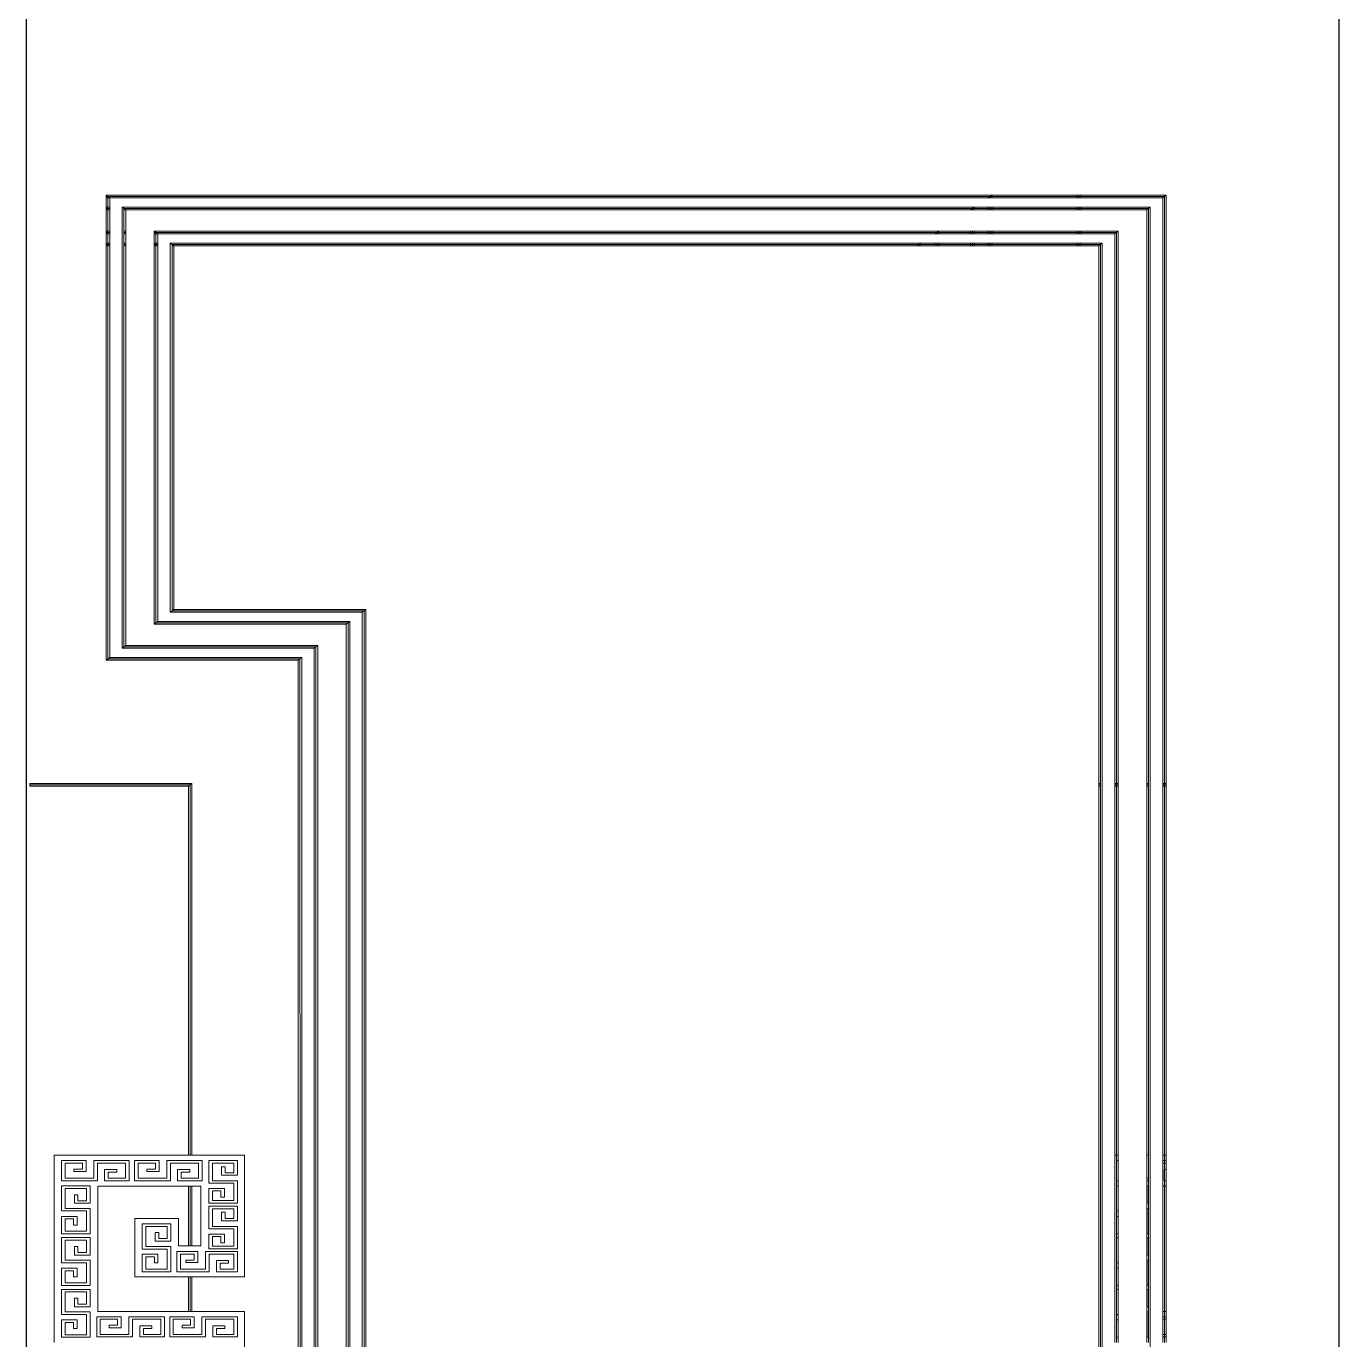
# Model space of a CAD drawing. Extents: x 44111 to 90315, y 4379 to 151689.
# Drawn here: x 57003 to 57903, y 93916 to 94817 of the extents above; entities that cross this region are included whole.
import ezdxf

# ---------------------------------------------------------------- set-up
doc = ezdxf.new("R2010")
doc.units = 0
doc.header["$LTSCALE"] = 1000
doc.header["$MEASUREMENT"] = 0
doc.layers.add('J-LM-门窗洞', color=35, linetype='Continuous')
doc.layers.add('细线', color=8, linetype='Continuous', lineweight=0)

msp = doc.modelspace()

# ---------------------------------------------------------------- linework, layer by layer
at = {"layer": 'J-LM-门窗洞'}
for p, q in [((57003.01, 94855.77), (57003.01, 92455.77)), ((57903.01, 94855.77), (57903.01, 92455.77))]:
    msp.add_line(p, q, dxfattribs=at)
at = {"layer": '细线'}
for p, q in [((57665.28, 94701.16), (57057.89, 94701.16)), ((57057.89, 94701.16), (57059.06, 94700.23)), ((57057.89, 94700.23), (57057.89, 94701.16)), ((57057.89, 94700.23), (57059.06, 94700.23)), ((57057.89, 94699.3), (57057.89, 94700.23)), ((57057.89, 94699.3), (57059.06, 94699.3)), ((57057.89, 94692.93), (57057.89, 94699.3)), ((57059.06, 94700.23), (57060.23, 94699.3)), ((57059.06, 94700.23), (57663.99, 94700.23)), ((57059.06, 94699.3), (57059.06, 94700.23)), ((57059.06, 94699.3), (57060.23, 94699.3)), ((57059.06, 94692.93), (57059.06, 94699.3)), ((57662.69, 94699.31), (57060.23, 94699.3)), ((57060.23, 94699.3), (57060.23, 94692.93)), ((57663.99, 94700.23), (57662.69, 94699.31)), ((57663.99, 94699.31), (57662.69, 94699.31)), ((57665.28, 94701.16), (57663.99, 94700.23)), ((57663.99, 94699.31), (57663.99, 94700.23)), ((57665.28, 94700.23), (57663.99, 94700.23)), ((57665.28, 94699.31), (57663.99, 94699.31)), ((57665.28, 94700.23), (57665.28, 94701.16)), ((57665.28, 94701.16), (57723.66, 94701.16)), ((57723.66, 94700.23), (57665.28, 94700.23)), ((57665.28, 94699.31), (57665.28, 94700.23)), ((57723.66, 94699.31), (57665.28, 94699.31)), ((57723.66, 94701.16), (57723.66, 94700.23)), ((57723.66, 94701.16), (57724.96, 94701.16)), ((57723.66, 94700.23), (57723.66, 94699.31)), ((57724.96, 94700.23), (57723.66, 94700.23)), ((57724.96, 94699.31), (57723.66, 94699.31)), ((57724.96, 94701.16), (57724.96, 94700.23)), ((57724.96, 94701.16), (57726.26, 94701.16)), ((57724.96, 94700.23), (57724.96, 94699.31)), ((57726.26, 94700.23), (57724.96, 94700.23)), ((57726.26, 94699.31), (57724.96, 94699.31)), ((57726.26, 94701.16), (57726.26, 94700.23)), ((57726.26, 94701.16), (57784.64, 94701.16)), ((57726.26, 94700.23), (57726.26, 94699.31)), ((57783.49, 94700.23), (57726.26, 94700.23)), ((57782.32, 94699.31), (57726.26, 94699.31)), ((57782.32, 94699.31), (57783.49, 94700.23)), ((57782.32, 94297.87), (57782.32, 94699.31)), ((57783.49, 94700.23), (57784.64, 94701.16)), ((57783.49, 94700.23), (57783.49, 94297.87)), ((57784.64, 94382.26), (57784.64, 94701.16)), ((57059.06, 94692.93), (57057.89, 94692.93)), ((57057.89, 94692), (57057.89, 94692.93)), ((57057.89, 94692), (57059.06, 94692)), ((57057.89, 94691.07), (57057.89, 94692)), ((57057.89, 94691.07), (57059.06, 94691.07)), ((57057.89, 94676.46), (57057.89, 94691.07)), ((57060.23, 94692.93), (57059.06, 94692.93)), ((57059.06, 94692), (57059.06, 94692.93)), ((57059.06, 94692), (57060.23, 94692)), ((57059.06, 94691.07), (57059.06, 94692)), ((57059.06, 94691.07), (57060.23, 94691.07)), ((57059.06, 94676.46), (57059.06, 94691.07)), ((57060.23, 94692.93), (57060.23, 94692)), ((57060.23, 94692), (57060.23, 94691.07)), ((57060.23, 94691.07), (57060.23, 94676.46)), ((57653.09, 94692.93), (57068.86, 94692.93)), ((57068.86, 94390.5), (57068.86, 94692.93)), ((57068.86, 94692.93), (57070.03, 94692)), ((57070.03, 94692), (57651.8, 94692)), ((57070.03, 94692), (57071.19, 94691.07)), ((57070.03, 94691.07), (57070.03, 94692)), ((57070.03, 94691.07), (57071.19, 94691.07)), ((57070.03, 94676.46), (57070.03, 94691.07)), ((57650.5, 94691.07), (57071.19, 94691.07)), ((57071.19, 94691.07), (57071.19, 94676.46)), ((57651.8, 94692), (57650.5, 94691.07)), ((57651.8, 94691.07), (57650.5, 94691.07)), ((57653.09, 94692.93), (57651.8, 94692)), ((57651.8, 94691.07), (57651.8, 94692)), ((57653.09, 94692), (57651.8, 94692)), ((57653.09, 94691.07), (57651.8, 94691.07)), ((57653.09, 94692), (57653.09, 94692.93)), ((57653.09, 94692.93), (57662.69, 94692.93)), ((57653.09, 94691.07), (57653.09, 94692)), ((57662.69, 94692), (57653.09, 94692)), ((57662.69, 94691.07), (57653.09, 94691.07)), ((57662.69, 94692.93), (57662.69, 94692)), ((57662.69, 94692.93), (57663.99, 94692.93)), ((57662.69, 94692), (57662.69, 94691.07)), ((57663.99, 94692), (57662.69, 94692)), ((57663.99, 94691.07), (57662.69, 94691.07)), ((57663.99, 94692), (57663.99, 94692.93)), ((57663.99, 94692.93), (57665.28, 94692.93)), ((57663.99, 94691.07), (57663.99, 94692)), ((57665.28, 94692), (57663.99, 94692)), ((57665.28, 94691.07), (57663.99, 94691.07)), ((57665.28, 94692), (57665.28, 94692.93)), ((57665.28, 94692.93), (57723.66, 94692.93)), ((57665.28, 94691.07), (57665.28, 94692)), ((57723.66, 94692), (57665.28, 94692)), ((57723.66, 94691.07), (57665.28, 94691.07)), ((57723.66, 94692.93), (57723.66, 94692)), ((57723.66, 94692.93), (57724.96, 94692.93)), ((57723.66, 94692), (57723.66, 94691.07)), ((57724.96, 94692), (57723.66, 94692)), ((57724.96, 94691.07), (57723.66, 94691.07)), ((57724.96, 94692.93), (57724.96, 94692)), ((57724.96, 94692.93), (57726.26, 94692.93)), ((57724.96, 94692), (57724.96, 94691.07)), ((57726.26, 94692), (57724.96, 94692)), ((57726.26, 94691.07), (57724.96, 94691.07)), ((57726.26, 94692.93), (57726.26, 94692)), ((57726.26, 94692.93), (57773.69, 94692.93)), ((57726.26, 94692), (57726.26, 94691.07)), ((57772.52, 94692), (57726.26, 94692)), ((57771.35, 94691.07), (57726.26, 94691.07)), ((57771.35, 94691.07), (57772.52, 94692)), ((57771.35, 94297.87), (57771.35, 94691.07)), ((57772.52, 94692), (57773.69, 94692.93)), ((57772.52, 94297.87), (57772.52, 94692)), ((57773.69, 94692.93), (57773.69, 92554.59)), ((57059.06, 94676.46), (57057.89, 94676.46)), ((57057.89, 94675.53), (57057.89, 94676.46)), ((57059.06, 94675.53), (57057.89, 94675.53)), ((57057.89, 94674.6), (57057.89, 94675.53)), ((57057.89, 94674.6), (57059.06, 94674.6)), ((57057.89, 94668.22), (57057.89, 94674.6)), ((57060.23, 94676.46), (57059.06, 94676.46)), ((57059.06, 94675.53), (57059.06, 94676.46)), ((57060.23, 94675.53), (57059.06, 94675.53)), ((57059.06, 94674.6), (57059.06, 94675.53)), ((57059.06, 94674.6), (57060.23, 94674.6)), ((57059.06, 94668.22), (57059.06, 94674.6)), ((57060.23, 94676.46), (57060.23, 94675.53)), ((57060.23, 94675.53), (57060.23, 94674.6)), ((57060.23, 94674.6), (57060.23, 94668.22)), ((57071.19, 94676.46), (57070.03, 94676.46)), ((57070.03, 94675.53), (57070.03, 94676.46)), ((57071.19, 94675.53), (57070.03, 94675.53)), ((57070.03, 94674.6), (57070.03, 94675.53)), ((57070.03, 94674.6), (57071.19, 94674.6)), ((57070.03, 94668.22), (57070.03, 94674.6)), ((57071.19, 94676.46), (57071.19, 94675.53)), ((57071.19, 94675.53), (57071.19, 94674.6)), ((57071.19, 94674.6), (57071.19, 94668.22)), ((57628.7, 94676.46), (57090.8, 94676.46)), ((57090.8, 94676.46), (57091.97, 94675.53)), ((57090.8, 94675.53), (57090.8, 94676.46)), ((57091.97, 94675.53), (57090.8, 94675.53)), ((57090.8, 94674.6), (57090.8, 94675.53)), ((57090.8, 94674.6), (57091.97, 94674.6)), ((57090.8, 94668.22), (57090.8, 94674.6)), ((57091.97, 94675.53), (57093.14, 94674.6)), ((57627.41, 94675.53), (57091.97, 94675.53)), ((57091.97, 94674.6), (57091.97, 94675.53)), ((57091.97, 94674.6), (57093.14, 94674.6)), ((57091.97, 94668.22), (57091.97, 94674.6)), ((57093.14, 94674.6), (57093.14, 94668.22)), ((57626.11, 94674.6), (57093.14, 94674.6)), ((57627.41, 94675.53), (57626.11, 94674.6)), ((57627.41, 94674.6), (57626.11, 94674.6)), ((57628.7, 94676.46), (57627.41, 94675.53)), ((57627.41, 94674.6), (57627.41, 94675.53)), ((57627.41, 94675.53), (57628.7, 94675.53)), ((57628.7, 94674.6), (57627.41, 94674.6)), ((57628.7, 94675.53), (57628.7, 94676.46)), ((57628.7, 94676.46), (57650.5, 94676.46)), ((57628.7, 94674.6), (57628.7, 94675.53)), ((57628.7, 94675.53), (57650.5, 94675.53)), ((57650.5, 94674.6), (57628.7, 94674.6)), ((57650.5, 94676.46), (57650.5, 94675.53)), ((57650.5, 94676.46), (57651.8, 94676.46)), ((57650.5, 94675.53), (57650.5, 94674.6)), ((57650.5, 94675.53), (57651.8, 94675.53)), ((57651.8, 94674.6), (57650.5, 94674.6)), ((57651.8, 94675.53), (57651.8, 94676.46)), ((57651.8, 94676.46), (57653.09, 94676.46)), ((57651.8, 94674.6), (57651.8, 94675.53)), ((57651.8, 94675.53), (57653.09, 94675.53)), ((57653.09, 94674.6), (57651.8, 94674.6)), ((57653.09, 94675.53), (57653.09, 94676.46)), ((57653.09, 94676.46), (57662.69, 94676.46)), ((57653.09, 94674.6), (57653.09, 94675.53)), ((57653.09, 94675.53), (57662.69, 94675.53)), ((57662.69, 94674.6), (57653.09, 94674.6)), ((57662.69, 94676.46), (57662.69, 94675.53)), ((57662.69, 94676.46), (57663.99, 94676.46)), ((57662.69, 94675.53), (57662.69, 94674.6)), ((57662.69, 94675.53), (57663.99, 94675.53)), ((57663.99, 94674.6), (57662.69, 94674.6)), ((57663.99, 94675.53), (57663.99, 94676.46)), ((57663.99, 94676.46), (57665.28, 94676.46)), ((57663.99, 94674.6), (57663.99, 94675.53)), ((57663.99, 94675.53), (57665.28, 94675.53)), ((57665.28, 94674.6), (57663.99, 94674.6)), ((57665.28, 94675.53), (57665.28, 94676.46)), ((57665.28, 94676.46), (57723.66, 94676.46)), ((57665.28, 94674.6), (57665.28, 94675.53)), ((57665.28, 94675.53), (57723.66, 94675.53)), ((57723.66, 94674.6), (57665.28, 94674.6)), ((57723.66, 94676.46), (57723.66, 94675.53)), ((57723.66, 94676.46), (57724.96, 94676.46)), ((57723.66, 94675.53), (57723.66, 94674.6)), ((57723.66, 94675.53), (57724.96, 94675.53)), ((57724.96, 94674.6), (57723.66, 94674.6)), ((57724.96, 94676.46), (57724.96, 94675.53)), ((57724.96, 94676.46), (57726.26, 94676.46)), ((57724.96, 94675.53), (57724.96, 94674.6)), ((57724.96, 94675.53), (57726.26, 94675.53)), ((57726.26, 94674.6), (57724.96, 94674.6)), ((57726.26, 94676.46), (57726.26, 94675.53)), ((57726.26, 94676.46), (57751.74, 94676.46)), ((57726.26, 94675.53), (57726.26, 94674.6)), ((57726.26, 94675.53), (57750.57, 94675.53)), ((57749.4, 94674.6), (57726.26, 94674.6)), ((57749.4, 94674.6), (57750.57, 94675.53)), ((57749.41, 94297.87), (57749.4, 94674.6)), ((57750.57, 94675.53), (57751.74, 94676.46)), ((57750.57, 94675.53), (57750.57, 94297.87)), ((57751.74, 94676.46), (57751.74, 94297.87)), ((57059.06, 94668.22), (57057.89, 94668.22)), ((57057.89, 94667.29), (57057.89, 94668.22)), ((57057.89, 94667.29), (57059.06, 94667.29)), ((57057.89, 94666.36), (57057.89, 94667.29)), ((57057.89, 94666.36), (57059.06, 94666.36)), ((57057.89, 94382.26), (57057.89, 94666.36)), ((57059.05, 94383.19), (57059.06, 94666.36)), ((57060.23, 94668.22), (57059.06, 94668.22)), ((57059.06, 94667.29), (57059.06, 94668.22)), ((57059.06, 94667.29), (57060.23, 94667.29)), ((57059.06, 94666.36), (57059.06, 94667.29)), ((57059.06, 94666.36), (57060.23, 94666.36)), ((57060.23, 94666.36), (57060.22, 94384.12)), ((57060.23, 94668.22), (57060.23, 94667.29)), ((57060.23, 94667.29), (57060.23, 94666.36)), ((57071.19, 94668.22), (57070.03, 94668.22)), ((57070.03, 94667.29), (57070.03, 94668.22)), ((57070.03, 94667.29), (57071.19, 94667.29)), ((57070.03, 94666.36), (57070.03, 94667.29)), ((57070.03, 94666.36), (57071.19, 94666.36)), ((57070.03, 94391.42), (57070.03, 94666.36)), ((57071.19, 94668.22), (57071.19, 94667.29)), ((57071.19, 94667.29), (57071.19, 94666.36)), ((57071.19, 94666.36), (57071.19, 94392.35)), ((57091.97, 94668.22), (57090.8, 94668.22)), ((57090.8, 94667.29), (57090.8, 94668.22)), ((57090.8, 94667.29), (57091.97, 94667.29)), ((57090.8, 94666.36), (57090.8, 94667.29)), ((57090.8, 94666.36), (57091.97, 94666.36)), ((57090.8, 94406.97), (57090.8, 94666.36)), ((57093.14, 94668.22), (57091.97, 94668.22)), ((57091.97, 94667.29), (57091.97, 94668.22)), ((57091.97, 94667.29), (57093.14, 94667.29)), ((57091.97, 94666.36), (57091.97, 94667.29)), ((57091.97, 94666.36), (57093.14, 94666.36)), ((57091.97, 94407.89), (57091.97, 94666.36)), ((57093.14, 94668.22), (57093.14, 94667.29)), ((57093.14, 94667.29), (57093.14, 94666.36)), ((57093.14, 94666.36), (57093.14, 94408.82)), ((57616.51, 94668.22), (57101.78, 94668.22)), ((57101.78, 94415.2), (57101.78, 94668.22)), ((57101.78, 94668.22), (57102.95, 94667.29)), ((57102.95, 94667.29), (57615.21, 94667.29)), ((57102.95, 94667.29), (57104.11, 94666.36)), ((57102.95, 94667.29), (57102.95, 94666.36)), ((57102.95, 94666.36), (57104.11, 94666.36)), ((57102.95, 94666.36), (57102.95, 94416.13)), ((57613.91, 94666.37), (57104.11, 94666.36)), ((57104.11, 94666.36), (57104.11, 94417.06)), ((57615.21, 94667.29), (57613.91, 94666.37)), ((57615.21, 94666.37), (57613.91, 94666.37)), ((57616.51, 94668.22), (57615.21, 94667.29)), ((57615.21, 94667.29), (57615.21, 94666.37)), ((57616.51, 94667.29), (57615.21, 94667.29)), ((57616.51, 94666.37), (57615.21, 94666.37)), ((57616.51, 94667.29), (57616.51, 94668.22)), ((57616.51, 94668.22), (57626.11, 94668.22)), ((57616.51, 94666.37), (57616.51, 94667.29)), ((57626.11, 94667.29), (57616.51, 94667.29)), ((57626.11, 94666.37), (57616.51, 94666.37)), ((57626.11, 94668.22), (57626.11, 94667.29)), ((57626.11, 94668.22), (57627.41, 94668.22)), ((57626.11, 94667.29), (57626.11, 94666.37)), ((57627.41, 94667.29), (57626.11, 94667.29)), ((57627.41, 94666.37), (57626.11, 94666.37)), ((57627.41, 94667.29), (57627.41, 94668.22)), ((57627.41, 94668.22), (57628.7, 94668.22)), ((57627.41, 94666.37), (57627.41, 94667.29)), ((57628.7, 94667.29), (57627.41, 94667.29)), ((57628.7, 94666.37), (57627.41, 94666.37)), ((57628.7, 94667.29), (57628.7, 94668.22)), ((57628.7, 94668.22), (57650.5, 94668.22)), ((57628.7, 94666.37), (57628.7, 94667.29)), ((57650.5, 94667.29), (57628.7, 94667.29)), ((57650.5, 94666.37), (57628.7, 94666.37)), ((57650.5, 94668.22), (57650.5, 94667.29)), ((57650.5, 94668.22), (57651.8, 94668.22)), ((57650.5, 94667.29), (57650.5, 94666.37)), ((57651.8, 94667.29), (57650.5, 94667.29)), ((57651.8, 94666.37), (57650.5, 94666.37)), ((57651.8, 94667.29), (57651.8, 94668.22)), ((57651.8, 94668.22), (57653.09, 94668.22)), ((57651.8, 94666.37), (57651.8, 94667.29)), ((57653.09, 94667.29), (57651.8, 94667.29)), ((57653.09, 94666.37), (57651.8, 94666.37)), ((57653.09, 94667.29), (57653.09, 94668.22)), ((57653.09, 94668.22), (57662.69, 94668.22)), ((57653.09, 94666.37), (57653.09, 94667.29)), ((57662.69, 94667.29), (57653.09, 94667.29)), ((57662.69, 94666.37), (57653.09, 94666.37)), ((57662.69, 94668.22), (57662.69, 94667.29)), ((57662.69, 94668.22), (57663.99, 94668.22)), ((57662.69, 94667.29), (57662.69, 94666.37)), ((57663.99, 94667.29), (57662.69, 94667.29)), ((57663.99, 94666.37), (57662.69, 94666.37)), ((57663.99, 94667.29), (57663.99, 94668.22)), ((57663.99, 94668.22), (57665.28, 94668.22)), ((57663.99, 94666.37), (57663.99, 94667.29)), ((57665.28, 94667.29), (57663.99, 94667.29)), ((57665.28, 94666.37), (57663.99, 94666.37)), ((57665.28, 94667.29), (57665.28, 94668.22)), ((57665.28, 94668.22), (57723.66, 94668.22)), ((57665.28, 94666.37), (57665.28, 94667.29)), ((57723.66, 94667.29), (57665.28, 94667.29)), ((57723.66, 94666.37), (57665.28, 94666.37)), ((57723.66, 94668.22), (57723.66, 94667.29)), ((57723.66, 94668.22), (57724.96, 94668.22)), ((57723.66, 94667.29), (57723.66, 94666.37)), ((57724.96, 94667.29), (57723.66, 94667.29)), ((57724.96, 94666.37), (57723.66, 94666.37)), ((57724.96, 94668.22), (57724.96, 94667.29)), ((57724.96, 94668.22), (57726.26, 94668.22)), ((57724.96, 94667.29), (57724.96, 94666.37)), ((57726.26, 94667.29), (57724.96, 94667.29)), ((57726.26, 94666.37), (57724.96, 94666.37)), ((57726.26, 94668.22), (57726.26, 94667.29)), ((57726.26, 94668.22), (57740.77, 94668.22)), ((57726.26, 94667.29), (57726.26, 94666.37)), ((57739.6, 94667.29), (57726.26, 94667.29)), ((57738.43, 94666.37), (57726.26, 94666.37)), ((57738.43, 94666.37), (57739.6, 94667.29)), ((57738.43, 94297.87), (57738.43, 94666.37)), ((57739.6, 94667.29), (57740.77, 94668.22)), ((57739.6, 94297.87), (57739.6, 94667.29)), ((57740.77, 94668.22), (57740.78, 92579.3)), ((57102.95, 94416.13), (57101.78, 94415.2)), ((57233.44, 94415.2), (57101.78, 94415.2)), ((57102.95, 94416.13), (57104.11, 94417.06)), ((57102.95, 94416.13), (57234.61, 94416.13)), ((57104.11, 94417.06), (57235.78, 94417.06)), ((57234.61, 94416.13), (57233.44, 94415.2)), ((57233.45, 92832.32), (57233.44, 94415.2)), ((57234.61, 94416.13), (57235.78, 94417.06)), ((57234.61, 94416.13), (57234.61, 92831.39)), ((57235.78, 94417.06), (57235.78, 92830.46)), ((57091.97, 94407.89), (57090.8, 94406.97)), ((57222.47, 94406.97), (57090.8, 94406.97)), ((57091.97, 94407.89), (57093.14, 94408.82)), ((57091.97, 94407.89), (57223.64, 94407.89)), ((57093.14, 94408.82), (57224.81, 94408.82)), ((57223.64, 94407.89), (57222.47, 94406.97)), ((57222.48, 92840.55), (57222.47, 94406.97)), ((57223.64, 94407.89), (57224.81, 94408.82)), ((57223.64, 92839.62), (57223.64, 94407.89)), ((57224.81, 94408.82), (57224.81, 92838.7)), ((57070.03, 94391.42), (57068.86, 94390.5)), ((57070.03, 94391.42), (57071.19, 94392.35)), ((57201.69, 94391.42), (57070.03, 94391.42)), ((57071.19, 94392.35), (57202.86, 94392.35)), ((57201.69, 94391.42), (57200.53, 94390.5)), ((57201.69, 94391.42), (57202.86, 94392.35)), ((57201.69, 94391.42), (57201.7, 92856.09)), ((57202.86, 94392.35), (57202.87, 92855.17)), ((57059.05, 94383.19), (57057.89, 94382.26)), ((57189.55, 94382.26), (57057.89, 94382.26)), ((57059.05, 94383.19), (57060.22, 94384.12)), ((57059.05, 94383.19), (57190.72, 94383.19)), ((57060.22, 94384.12), (57191.89, 94384.12)), ((57200.53, 94390.5), (57068.86, 94390.5)), ((57190.72, 94383.19), (57189.55, 94382.26)), ((57189.56, 92865.26), (57189.55, 94382.26)), ((57190.72, 94383.19), (57191.89, 94384.12)), ((57190.73, 92864.33), (57190.72, 94383.19)), ((57191.89, 94384.12), (57191.89, 92863.4)), ((57200.53, 92857.02), (57200.53, 94390.5)), ((57784.66, 94382.28), (57784.64, 94382.26)), ((57784.64, 94382.26), (57784.66, 94297.87)), ((57005.36, 94297.87), (57116.53, 94297.87)), ((57005.36, 94297.87), (57005.36, 94296.95)), ((57005.36, 94296.95), (57115.36, 94296.95)), ((57005.36, 94296.95), (57005.37, 94296.02)), ((57114.2, 94296.02), (57005.37, 94296.02)), ((57115.36, 94296.95), (57114.2, 94296.02)), ((57114.2, 94042.88), (57114.2, 94296.02)), ((57115.36, 94296.95), (57116.53, 94297.87)), ((57115.36, 94296.95), (57115.36, 94042.88)), ((57116.53, 94297.87), (57116.53, 94042.88)), ((57738.43, 94297.87), (57739.6, 94297.87)), ((57738.43, 94296.94), (57738.43, 94297.87)), ((57738.43, 94296.94), (57739.6, 94296.94)), ((57738.43, 94296.02), (57738.43, 94296.94)), ((57739.6, 94296.02), (57738.43, 94296.02)), ((57738.44, 92947.9), (57738.43, 94296.02)), ((57739.6, 94296.94), (57739.6, 94297.87)), ((57739.6, 94296.02), (57739.6, 94296.94)), ((57739.61, 92947.9), (57739.6, 94296.02)), ((57749.41, 94297.87), (57750.57, 94297.87)), ((57749.41, 94296.94), (57749.41, 94297.87)), ((57749.41, 94296.94), (57750.57, 94296.94)), ((57749.41, 94296.02), (57749.41, 94296.94)), ((57750.57, 94296.02), (57749.41, 94296.02)), ((57749.41, 94042.88), (57749.41, 94296.02)), ((57750.57, 94297.87), (57751.74, 94297.87)), ((57750.57, 94297.87), (57750.57, 94296.94)), ((57750.57, 94296.94), (57751.74, 94296.94)), ((57750.57, 94296.94), (57750.57, 94296.02)), ((57751.74, 94296.02), (57750.57, 94296.02)), ((57750.57, 94296.02), (57750.57, 94042.88)), ((57751.74, 94297.87), (57751.74, 94296.94)), ((57751.74, 94296.94), (57751.74, 94296.02)), ((57751.74, 94296.02), (57751.74, 94042.88)), ((57771.35, 94297.87), (57772.52, 94297.87)), ((57771.35, 94296.94), (57771.35, 94297.87)), ((57771.35, 94296.94), (57772.52, 94296.94)), ((57771.35, 94296.02), (57771.35, 94296.94)), ((57772.52, 94296.02), (57771.35, 94296.02)), ((57771.35, 94042.88), (57771.35, 94296.02)), ((57772.52, 94296.94), (57772.52, 94297.87)), ((57772.52, 94296.02), (57772.52, 94296.94)), ((57772.52, 94042.88), (57772.52, 94296.02)), ((57782.32, 94297.87), (57783.49, 94297.87)), ((57782.32, 94296.94), (57782.32, 94297.87)), ((57782.32, 94296.94), (57783.49, 94296.94)), ((57782.32, 94296.02), (57782.32, 94296.94)), ((57783.49, 94296.02), (57782.32, 94296.02)), ((57782.32, 94042.88), (57782.32, 94296.02)), ((57783.49, 94297.87), (57784.66, 94297.87)), ((57783.49, 94297.87), (57783.49, 94296.94)), ((57783.49, 94296.94), (57784.66, 94296.94)), ((57783.49, 94296.94), (57783.49, 94296.02)), ((57784.66, 94296.02), (57783.49, 94296.02)), ((57783.49, 94296.02), (57783.49, 94042.88)), ((57784.66, 94297.87), (57784.66, 94296.94)), ((57784.66, 94296.94), (57784.66, 94296.02)), ((57784.66, 94296.02), (57784.66, 94042.88)), ((57022.2, 93914.54), (57022.2, 94042.88)), ((57022.2, 94042.88), (57114.2, 94042.88)), ((57115.36, 94042.88), (57114.2, 94042.88)), ((57116.53, 94042.88), (57115.36, 94042.88)), ((57116.53, 94042.88), (57152.74, 94042.88)), ((57152.74, 94042.88), (57152.74, 93959.52)), ((57750.57, 94042.88), (57749.41, 94042.88)), ((57749.41, 93914.54), (57749.41, 94042.88)), ((57751.74, 94042.88), (57750.57, 94042.88)), ((57750.57, 94042.88), (57750.57, 94039.35)), ((57751.74, 94042.88), (57751.74, 94039.35)), ((57772.52, 94042.88), (57771.35, 94042.88)), ((57771.35, 94027.22), (57771.35, 94042.88)), ((57772.52, 94027.22), (57772.52, 94042.88)), ((57783.49, 94042.88), (57782.32, 94042.88)), ((57782.32, 94039.35), (57782.32, 94042.88)), ((57784.66, 94042.88), (57783.49, 94042.88)), ((57783.49, 94042.88), (57783.49, 94039.35)), ((57784.66, 94042.88), (57784.66, 94039.35)), ((57027.19, 94039.35), (57027.19, 94025.45)), ((57044.04, 94039.35), (57027.19, 94039.35)), ((57029.69, 94037.58), (57041.54, 94037.58)), ((57029.69, 94027.22), (57029.69, 94037.58)), ((57041.54, 94033.47), (57035.71, 94033.47)), ((57035.71, 94033.47), (57035.71, 94031.7)), ((57035.71, 94031.7), (57044.04, 94031.7)), ((57041.54, 94037.58), (57041.54, 94033.47)), ((57044.04, 94031.7), (57044.04, 94039.35)), ((57049.3, 94039.35), (57049.3, 94027.22)), ((57073.57, 94039.35), (57049.3, 94039.35)), ((57051.79, 94037.58), (57071.07, 94037.58)), ((57051.79, 94025.45), (57051.79, 94037.58)), ((57056.73, 94033.1), (57056.73, 94025.45)), ((57065.06, 94033.1), (57056.73, 94033.1)), ((57059.22, 94031.33), (57065.06, 94031.33)), ((57059.22, 94027.22), (57059.22, 94031.33)), ((57065.06, 94031.33), (57065.06, 94033.1)), ((57071.07, 94037.58), (57071.07, 94027.22)), ((57073.57, 94025.45), (57073.57, 94039.35)), ((57077.25, 94039.35), (57077.25, 94025.45)), ((57094.1, 94039.35), (57077.25, 94039.35)), ((57079.73, 94037.58), (57091.6, 94037.58)), ((57079.73, 94027.22), (57079.73, 94037.58)), ((57091.6, 94033.47), (57085.77, 94033.47)), ((57085.77, 94033.47), (57085.77, 94031.7)), ((57085.77, 94031.7), (57094.1, 94031.7)), ((57091.6, 94037.58), (57091.6, 94033.47)), ((57094.1, 94031.7), (57094.1, 94039.35)), ((57099.36, 94039.35), (57099.36, 94027.22)), ((57123.63, 94039.35), (57099.36, 94039.35)), ((57101.84, 94037.58), (57121.14, 94037.58)), ((57101.84, 94025.45), (57101.84, 94037.58)), ((57106.79, 94033.1), (57106.79, 94025.45)), ((57115.12, 94033.1), (57106.79, 94033.1)), ((57109.29, 94031.33), (57115.12, 94031.33)), ((57109.29, 94027.22), (57109.29, 94031.33)), ((57115.12, 94031.33), (57115.12, 94033.1)), ((57121.14, 94037.58), (57121.14, 94027.22)), ((57123.63, 94025.45), (57123.63, 94039.35)), ((57128.16, 94039.35), (57128.16, 94023.68)), ((57147.76, 94039.35), (57128.16, 94039.35)), ((57130.65, 94037.58), (57145.27, 94037.58)), ((57130.65, 94025.45), (57130.65, 94037.58)), ((57136.98, 94035.08), (57136.98, 94029.18)), ((57139.45, 94035.08), (57136.98, 94035.08)), ((57139.45, 94030.94), (57139.45, 94035.08)), ((57145.27, 94030.94), (57139.45, 94030.94)), ((57145.27, 94037.58), (57145.27, 94030.94)), ((57147.76, 94029.18), (57147.76, 94039.35)), ((57750.52, 94025.45), (57750.52, 94039.35)), ((57750.52, 94039.35), (57750.57, 94039.35)), ((57750.57, 94039.35), (57751.74, 94039.35)), ((57750.57, 94039.35), (57750.57, 94025.45)), ((57751.74, 94039.35), (57751.74, 94025.45)), ((57782.32, 94039.35), (57783.49, 94039.35)), ((57782.32, 94037.58), (57782.32, 94039.35)), ((57783.49, 94037.58), (57782.32, 94037.58)), ((57782.32, 94021.67), (57782.32, 94037.58)), ((57783.34, 94025.45), (57783.34, 94033.1)), ((57783.34, 94033.1), (57783.49, 94033.1)), ((57783.49, 94039.35), (57784.66, 94039.35)), ((57783.49, 94039.35), (57783.49, 94037.58)), ((57784.66, 94037.58), (57783.49, 94037.58)), ((57783.49, 94037.58), (57783.49, 94033.1)), ((57783.49, 94033.1), (57784.66, 94033.1)), ((57783.49, 94033.1), (57783.49, 94025.45)), ((57784.66, 94039.35), (57784.66, 94037.58)), ((57784.66, 94037.58), (57784.66, 94033.1)), ((57784.66, 94033.1), (57784.66, 94025.45)), ((57027.19, 94025.45), (57051.79, 94025.45)), ((57027.19, 94021.92), (57027.19, 94004.71)), ((57046.8, 94021.92), (57027.19, 94021.92)), ((57049.3, 94027.22), (57029.69, 94027.22)), ((57046.8, 94009.98), (57046.8, 94021.92)), ((57056.73, 94025.45), (57073.57, 94025.45)), ((57071.07, 94027.22), (57059.22, 94027.22)), ((57077.25, 94025.45), (57101.84, 94025.45)), ((57099.36, 94027.22), (57079.73, 94027.22)), ((57106.79, 94025.45), (57123.63, 94025.45)), ((57121.14, 94027.22), (57109.29, 94027.22)), ((57128.16, 94023.68), (57145.27, 94023.68)), ((57147.76, 94025.45), (57130.65, 94025.45)), ((57136.98, 94029.18), (57147.76, 94029.18)), ((57145.27, 94023.68), (57145.27, 94011.78)), ((57147.76, 94010.01), (57147.76, 94025.45)), ((57750.57, 94025.45), (57750.52, 94025.45)), ((57750.52, 94004.71), (57750.52, 94021.92)), ((57750.52, 94021.92), (57750.57, 94021.92)), ((57751.74, 94025.45), (57750.57, 94025.45)), ((57750.57, 94025.45), (57750.57, 94021.92)), ((57750.57, 94021.92), (57751.74, 94021.92)), ((57750.57, 94021.92), (57750.57, 94004.71)), ((57751.74, 94025.45), (57751.74, 94021.92)), ((57751.74, 94021.92), (57751.74, 94004.71)), ((57771.35, 94027.22), (57772.52, 94027.22)), ((57771.35, 94025.45), (57771.35, 94027.22)), ((57772.52, 94025.45), (57771.35, 94025.45)), ((57771.35, 94021.92), (57771.35, 94025.45)), ((57771.35, 94021.92), (57772.31, 94021.92)), ((57771.35, 94009.98), (57771.35, 94021.92)), ((57772.31, 94021.92), (57772.31, 94009.98)), ((57772.52, 94025.45), (57772.52, 94027.22)), ((57772.52, 93914.54), (57772.52, 94025.45)), ((57783.49, 94025.45), (57783.34, 94025.45)), ((57784.66, 94025.45), (57783.49, 94025.45)), ((57783.49, 94025.45), (57783.49, 94021.67)), ((57784.66, 94025.45), (57784.66, 94021.67)), ((57029.69, 94020.15), (57044.3, 94020.15)), ((57029.69, 94006.47), (57029.69, 94020.15)), ((57036.01, 94015.88), (57036.01, 94009.98)), ((57038.49, 94015.88), (57036.01, 94015.88)), ((57038.49, 94011.74), (57038.49, 94015.88)), ((57044.3, 94020.15), (57044.3, 94011.74)), ((57052.12, 94021.67), (57052.12, 93935.75)), ((57114.2, 94021.67), (57052.12, 94021.67)), ((57114.2, 93980.73), (57114.2, 94021.67)), ((57114.2, 94021.67), (57115.36, 94021.67)), ((57115.36, 94021.67), (57115.36, 93980.73)), ((57115.36, 94021.67), (57116.53, 94021.67)), ((57116.53, 94021.67), (57116.53, 93980.73)), ((57122.81, 94021.67), (57116.53, 94021.67)), ((57122.81, 93980.73), (57122.81, 94021.67)), ((57128.16, 94020.18), (57128.16, 94010.01)), ((57138.94, 94020.18), (57128.16, 94020.18)), ((57130.65, 94018.42), (57136.45, 94018.42)), ((57130.65, 94011.78), (57130.65, 94018.42)), ((57136.45, 94018.42), (57136.45, 94014.27)), ((57136.45, 94014.27), (57138.94, 94014.27)), ((57138.94, 94014.27), (57138.94, 94020.18)), ((57782.32, 94021.67), (57783.49, 94021.67)), ((57782.32, 93935.75), (57782.32, 94021.67)), ((57783.49, 94021.67), (57784.66, 94021.67)), ((57783.49, 94021.67), (57783.49, 93935.75)), ((57784.66, 94021.67), (57784.66, 93935.75)), ((57027.19, 94004.71), (57044.3, 94004.71)), ((57046.8, 94006.47), (57029.69, 94006.47)), ((57036.01, 94009.98), (57046.8, 94009.98)), ((57044.3, 94011.74), (57038.49, 94011.74)), ((57044.3, 94004.71), (57044.3, 93990.81)), ((57046.8, 93989.04), (57046.8, 94006.47)), ((57128.16, 94010.01), (57147.76, 94010.01)), ((57128.16, 94008.06), (57128.16, 93992.39)), ((57147.76, 94008.06), (57128.16, 94008.06)), ((57145.27, 94011.78), (57130.65, 94011.78)), ((57130.65, 94006.29), (57145.27, 94006.29)), ((57130.65, 93994.16), (57130.65, 94006.29)), ((57136.98, 94003.79), (57136.98, 93997.88)), ((57139.45, 94003.79), (57136.98, 94003.79)), ((57139.45, 93999.65), (57139.45, 94003.79)), ((57145.27, 94006.29), (57145.27, 93999.65)), ((57147.76, 93997.88), (57147.76, 94008.06)), ((57750.57, 94004.71), (57750.52, 94004.71)), ((57751.74, 94004.71), (57750.57, 94004.71)), ((57750.57, 94004.71), (57750.57, 94000.98)), ((57751.74, 94004.71), (57751.74, 94000.98)), ((57772.31, 94009.98), (57771.35, 94009.98)), ((57771.35, 94006.47), (57771.35, 94009.98)), ((57771.35, 94006.47), (57772.31, 94006.47)), ((57771.35, 93989.04), (57771.35, 94006.47)), ((57772.31, 94006.47), (57772.31, 93989.04)), ((57027.19, 94000.98), (57027.19, 93989.04)), ((57037.98, 94000.98), (57027.19, 94000.98)), ((57029.69, 93999.22), (57035.48, 93999.22)), ((57029.69, 93990.81), (57029.69, 93999.22)), ((57035.48, 93999.22), (57035.48, 93995.07)), ((57035.48, 93995.07), (57037.98, 93995.07)), ((57037.98, 93995.07), (57037.98, 94000.98)), ((57077.4, 93999.46), (57107.32, 93999.46)), ((57077.4, 93959.52), (57077.4, 93999.46)), ((57082.56, 93995.93), (57082.56, 93978.49)), ((57102.16, 93995.93), (57082.56, 93995.93)), ((57102.16, 93983.98), (57102.16, 93995.93)), ((57107.32, 93999.46), (57107.32, 93980.73)), ((57136.98, 93997.88), (57147.76, 93997.88)), ((57145.27, 93999.65), (57139.45, 93999.65)), ((57750.52, 93989.04), (57750.52, 94000.98)), ((57750.52, 94000.98), (57750.57, 94000.98)), ((57750.57, 94000.98), (57751.74, 94000.98)), ((57750.57, 94000.98), (57750.57, 93989.04)), ((57751.74, 94000.98), (57751.74, 93989.04)), ((57027.19, 93989.04), (57046.8, 93989.04)), ((57027.19, 93986.44), (57027.19, 93969.22)), ((57046.8, 93986.44), (57027.19, 93986.44)), ((57044.3, 93990.81), (57029.69, 93990.81)), ((57046.8, 93974.49), (57046.8, 93986.44)), ((57085.05, 93994.16), (57099.67, 93994.16)), ((57085.05, 93980.26), (57085.05, 93994.16)), ((57091.38, 93989.9), (57091.38, 93983.98)), ((57093.87, 93989.9), (57091.38, 93989.9)), ((57093.87, 93985.75), (57093.87, 93989.9)), ((57099.67, 93985.75), (57093.87, 93985.75)), ((57099.67, 93994.16), (57099.67, 93985.75)), ((57128.16, 93992.39), (57145.27, 93992.39)), ((57128.16, 93988.89), (57128.16, 93978.72)), ((57138.94, 93988.89), (57128.16, 93988.89)), ((57147.76, 93994.16), (57130.65, 93994.16)), ((57130.65, 93987.12), (57136.45, 93987.12)), ((57130.65, 93980.48), (57130.65, 93987.12)), ((57136.45, 93987.12), (57136.45, 93982.98)), ((57138.94, 93982.98), (57138.94, 93988.89)), ((57145.27, 93992.39), (57145.27, 93980.48)), ((57147.76, 93978.72), (57147.76, 93994.16)), ((57750.57, 93989.04), (57750.52, 93989.04)), ((57750.52, 93969.22), (57750.52, 93986.43)), ((57750.52, 93986.43), (57750.57, 93986.43)), ((57751.74, 93989.04), (57750.57, 93989.04)), ((57750.57, 93989.04), (57750.57, 93986.43)), ((57750.57, 93986.43), (57751.74, 93986.43)), ((57750.57, 93986.43), (57750.57, 93969.22)), ((57751.74, 93989.04), (57751.74, 93986.43)), ((57751.74, 93986.43), (57751.74, 93969.22)), ((57772.31, 93989.04), (57771.35, 93989.04)), ((57771.35, 93986.43), (57771.35, 93989.04)), ((57771.35, 93986.43), (57772.31, 93986.43)), ((57771.35, 93974.49), (57771.35, 93986.43)), ((57772.31, 93986.43), (57772.31, 93974.49)), ((57029.69, 93984.67), (57044.3, 93984.67)), ((57029.69, 93970.99), (57029.69, 93984.67)), ((57036.01, 93980.4), (57036.01, 93974.49)), ((57038.49, 93980.4), (57036.01, 93980.4)), ((57038.49, 93976.26), (57038.49, 93980.4)), ((57044.3, 93984.67), (57044.3, 93976.26)), ((57082.56, 93978.49), (57099.67, 93978.49)), ((57102.16, 93980.26), (57085.05, 93980.26)), ((57091.38, 93983.98), (57102.16, 93983.98)), ((57099.67, 93978.49), (57099.67, 93964.82)), ((57102.16, 93963.05), (57102.16, 93980.26)), ((57106.36, 93976.95), (57106.36, 93963.05)), ((57120.71, 93976.95), (57106.36, 93976.95)), ((57107.32, 93980.73), (57114.2, 93980.73)), ((57115.36, 93980.73), (57114.2, 93980.73)), ((57116.53, 93980.73), (57115.36, 93980.73)), ((57116.53, 93980.73), (57122.81, 93980.73)), ((57120.71, 93969.3), (57120.71, 93976.95)), ((57125.97, 93976.95), (57125.97, 93964.82)), ((57147.76, 93976.95), (57125.97, 93976.95)), ((57128.16, 93978.72), (57147.76, 93978.72)), ((57145.27, 93980.48), (57130.65, 93980.48)), ((57136.45, 93982.98), (57138.94, 93982.98)), ((57147.76, 93963.05), (57147.76, 93976.95)), ((57027.19, 93969.22), (57044.3, 93969.22)), ((57046.8, 93970.99), (57029.69, 93970.99)), ((57036.01, 93974.49), (57046.8, 93974.49)), ((57044.3, 93976.26), (57038.49, 93976.26)), ((57044.3, 93969.22), (57044.3, 93955.33)), ((57046.8, 93953.56), (57046.8, 93970.99)), ((57082.56, 93974.99), (57082.56, 93963.05)), ((57093.34, 93974.99), (57082.56, 93974.99)), ((57085.05, 93973.23), (57090.84, 93973.23)), ((57085.05, 93964.82), (57085.05, 93973.23)), ((57090.84, 93973.23), (57090.84, 93969.09)), ((57090.84, 93969.09), (57093.34, 93969.09)), ((57093.34, 93969.09), (57093.34, 93974.99)), ((57108.86, 93975.18), (57118.23, 93975.18)), ((57108.86, 93964.82), (57108.86, 93975.18)), ((57118.23, 93971.07), (57112.38, 93971.07)), ((57112.38, 93971.07), (57112.38, 93969.3)), ((57112.38, 93969.3), (57120.71, 93969.3)), ((57118.23, 93975.18), (57118.23, 93971.07)), ((57128.46, 93975.18), (57145.27, 93975.18)), ((57128.46, 93963.05), (57128.46, 93975.18)), ((57133.4, 93970.7), (57133.4, 93963.05)), ((57141.75, 93970.7), (57133.4, 93970.7)), ((57135.89, 93968.93), (57141.75, 93968.93)), ((57135.89, 93964.82), (57135.89, 93968.93)), ((57141.75, 93968.93), (57141.75, 93970.7)), ((57145.27, 93975.18), (57145.27, 93964.82)), ((57750.57, 93969.22), (57750.52, 93969.22)), ((57751.74, 93969.22), (57750.57, 93969.22)), ((57750.57, 93969.22), (57750.57, 93965.5)), ((57751.74, 93969.22), (57751.74, 93965.5)), ((57772.31, 93974.49), (57771.35, 93974.49)), ((57771.35, 93970.99), (57771.35, 93974.49)), ((57771.35, 93970.99), (57772.31, 93970.99)), ((57771.35, 93953.56), (57771.35, 93970.99)), ((57772.31, 93970.99), (57772.31, 93953.56)), ((57027.19, 93965.5), (57027.19, 93953.56)), ((57037.98, 93965.5), (57027.19, 93965.5)), ((57029.69, 93963.73), (57035.48, 93963.73)), ((57029.69, 93955.33), (57029.69, 93963.73)), ((57035.48, 93963.73), (57035.48, 93959.6)), ((57035.48, 93959.6), (57037.98, 93959.6)), ((57037.98, 93959.6), (57037.98, 93965.5)), ((57114.2, 93959.52), (57077.4, 93959.52)), ((57082.56, 93963.05), (57102.16, 93963.05)), ((57099.67, 93964.82), (57085.05, 93964.82)), ((57106.36, 93963.05), (57128.46, 93963.05)), ((57125.97, 93964.82), (57108.86, 93964.82)), ((57114.2, 93935.75), (57114.2, 93959.52)), ((57114.2, 93959.52), (57115.36, 93959.52)), ((57115.36, 93959.52), (57115.36, 93935.75)), ((57115.36, 93959.52), (57116.53, 93959.52)), ((57116.53, 93959.52), (57116.53, 93935.75)), ((57152.74, 93959.52), (57116.53, 93959.52)), ((57133.4, 93963.05), (57147.76, 93963.05)), ((57145.27, 93964.82), (57135.89, 93964.82)), ((57750.52, 93953.56), (57750.52, 93965.5)), ((57750.52, 93965.5), (57750.57, 93965.5)), ((57750.57, 93965.5), (57751.74, 93965.5)), ((57750.57, 93965.5), (57750.57, 93953.56)), ((57751.74, 93965.5), (57751.74, 93953.56)), ((57027.19, 93953.56), (57046.8, 93953.56)), ((57027.19, 93950.96), (57027.19, 93933.75)), ((57046.8, 93950.96), (57027.19, 93950.96)), ((57044.3, 93955.33), (57029.69, 93955.33)), ((57046.8, 93939.02), (57046.8, 93950.96)), ((57750.57, 93953.56), (57750.52, 93953.56)), ((57750.52, 93933.74), (57750.52, 93950.96)), ((57750.52, 93950.96), (57750.57, 93950.96)), ((57751.74, 93953.56), (57750.57, 93953.56)), ((57750.57, 93953.56), (57750.57, 93950.96)), ((57750.57, 93950.96), (57751.74, 93950.96)), ((57750.57, 93950.96), (57750.57, 93933.74)), ((57751.74, 93953.56), (57751.74, 93950.96)), ((57751.74, 93950.96), (57751.74, 93933.74)), ((57772.31, 93953.56), (57771.35, 93953.56)), ((57771.35, 93950.96), (57771.35, 93953.56)), ((57771.35, 93950.96), (57772.31, 93950.96)), ((57771.35, 93939.01), (57771.35, 93950.96)), ((57772.31, 93950.96), (57772.31, 93939.01)), ((57029.69, 93949.19), (57044.3, 93949.19)), ((57029.69, 93935.51), (57029.69, 93949.19)), ((57036.01, 93944.92), (57036.01, 93939.02)), ((57038.49, 93944.92), (57036.01, 93944.92)), ((57038.49, 93940.78), (57038.49, 93944.92)), ((57044.3, 93940.78), (57038.49, 93940.78)), ((57044.3, 93949.19), (57044.3, 93940.78)), ((57027.19, 93933.75), (57044.3, 93933.75)), ((57046.8, 93935.51), (57029.69, 93935.51)), ((57036.01, 93939.02), (57046.8, 93939.02)), ((57044.3, 93933.75), (57044.3, 93919.85)), ((57046.8, 93918.08), (57046.8, 93935.51)), ((57051.3, 93932.22), (57051.3, 93918.32)), ((57068.17, 93932.22), (57051.3, 93932.22)), ((57052.12, 93935.75), (57114.2, 93935.75)), ((57068.17, 93924.57), (57068.17, 93932.22)), ((57073.41, 93932.22), (57073.41, 93920.09)), ((57097.7, 93932.22), (57073.41, 93932.22)), ((57097.7, 93918.32), (57097.7, 93932.22)), ((57101.36, 93932.22), (57101.36, 93918.32)), ((57118.23, 93932.22), (57101.36, 93932.22)), ((57115.36, 93935.75), (57114.2, 93935.75)), ((57116.53, 93935.75), (57115.36, 93935.75)), ((57116.53, 93935.75), (57152.74, 93935.75)), ((57118.23, 93924.57), (57118.23, 93932.22)), ((57123.47, 93932.22), (57123.47, 93920.09)), ((57147.76, 93932.22), (57123.47, 93932.22)), ((57147.76, 93918.32), (57147.76, 93932.22)), ((57152.74, 93935.75), (57152.74, 93257.78)), ((57750.57, 93933.74), (57750.52, 93933.74)), ((57751.74, 93933.74), (57750.57, 93933.74)), ((57750.57, 93933.74), (57750.57, 93930.02)), ((57751.74, 93933.74), (57751.74, 93930.02)), ((57772.31, 93939.01), (57771.35, 93939.01)), ((57771.35, 93935.51), (57771.35, 93939.01)), ((57771.35, 93935.51), (57772.31, 93935.51)), ((57771.35, 93918.08), (57771.35, 93935.51)), ((57772.31, 93935.51), (57772.31, 93918.08)), ((57783.49, 93935.75), (57782.32, 93935.75)), ((57782.32, 93932.22), (57782.32, 93935.75)), ((57782.32, 93932.22), (57783.49, 93932.22)), ((57782.32, 93930.45), (57782.32, 93932.22)), ((57784.66, 93935.75), (57783.49, 93935.75)), ((57783.49, 93935.75), (57783.49, 93932.22)), ((57783.49, 93932.22), (57784.66, 93932.22)), ((57783.49, 93932.22), (57783.49, 93930.45)), ((57784.66, 93935.75), (57784.66, 93932.22)), ((57784.66, 93932.22), (57784.66, 93930.45)), ((57027.19, 93930.02), (57027.19, 93918.08)), ((57037.98, 93930.02), (57027.19, 93930.02)), ((57029.69, 93928.26), (57035.48, 93928.26)), ((57029.69, 93919.85), (57029.69, 93928.26)), ((57035.48, 93928.26), (57035.48, 93924.11)), ((57035.48, 93924.11), (57037.98, 93924.11)), ((57037.98, 93924.11), (57037.98, 93930.02)), ((57053.8, 93930.45), (57065.67, 93930.45)), ((57053.8, 93920.09), (57053.8, 93930.45)), ((57065.67, 93926.34), (57059.82, 93926.34)), ((57059.82, 93926.34), (57059.82, 93924.57)), ((57059.82, 93924.57), (57068.17, 93924.57)), ((57065.67, 93930.45), (57065.67, 93926.34)), ((57075.9, 93930.45), (57095.2, 93930.45)), ((57075.9, 93918.32), (57075.9, 93930.45)), ((57080.86, 93925.97), (57080.86, 93918.32)), ((57089.19, 93925.97), (57080.86, 93925.97)), ((57083.33, 93924.2), (57089.19, 93924.2)), ((57083.33, 93920.09), (57083.33, 93924.2)), ((57089.19, 93924.2), (57089.19, 93925.97)), ((57095.2, 93930.45), (57095.2, 93920.09)), ((57103.86, 93930.45), (57115.73, 93930.45)), ((57103.86, 93920.09), (57103.86, 93930.45)), ((57115.73, 93926.34), (57109.88, 93926.34)), ((57109.88, 93926.34), (57109.88, 93924.57)), ((57109.88, 93924.57), (57118.23, 93924.57)), ((57115.73, 93930.45), (57115.73, 93926.34)), ((57125.97, 93930.45), (57145.27, 93930.45)), ((57125.97, 93918.32), (57125.97, 93930.45)), ((57130.9, 93925.97), (57130.9, 93918.32)), ((57139.25, 93925.97), (57130.9, 93925.97)), ((57133.4, 93924.2), (57139.25, 93924.2)), ((57133.4, 93920.09), (57133.4, 93924.2)), ((57139.25, 93924.2), (57139.25, 93925.97)), ((57145.27, 93930.45), (57145.27, 93920.09)), ((57750.52, 93918.08), (57750.52, 93930.02)), ((57750.52, 93930.02), (57750.57, 93930.02)), ((57750.57, 93930.02), (57751.74, 93930.02)), ((57750.57, 93930.02), (57750.58, 93918.08)), ((57751.74, 93930.02), (57751.74, 93918.08)), ((57783.49, 93930.45), (57782.32, 93930.45)), ((57782.32, 93920.09), (57782.32, 93930.45)), ((57784.66, 93930.45), (57783.49, 93930.45)), ((57783.49, 93930.45), (57783.49, 93920.09)), ((57784.66, 93930.45), (57784.66, 93920.09)), ((57027.19, 93918.08), (57046.8, 93918.08)), ((57044.3, 93919.85), (57029.69, 93919.85)), ((57051.3, 93918.32), (57075.9, 93918.32)), ((57073.41, 93920.09), (57053.8, 93920.09)), ((57080.86, 93918.32), (57097.7, 93918.32)), ((57095.2, 93920.09), (57083.33, 93920.09)), ((57101.36, 93918.32), (57125.97, 93918.32)), ((57123.47, 93920.09), (57103.86, 93920.09)), ((57130.9, 93918.32), (57147.76, 93918.32)), ((57145.27, 93920.09), (57133.4, 93920.09)), ((57750.58, 93918.08), (57750.52, 93918.08)), ((57751.74, 93918.08), (57750.58, 93918.08)), ((57750.58, 93918.08), (57750.58, 93914.54)), ((57751.74, 93918.08), (57751.74, 93914.54)), ((57772.31, 93918.08), (57771.35, 93918.08)), ((57771.35, 93914.54), (57771.35, 93918.08)), ((57782.32, 93920.09), (57783.49, 93920.09)), ((57782.32, 93918.32), (57782.32, 93920.09)), ((57783.49, 93918.32), (57782.32, 93918.32)), ((57782.32, 93914.54), (57782.32, 93918.32)), ((57783.49, 93920.09), (57784.66, 93920.09)), ((57783.49, 93920.09), (57783.49, 93918.32)), ((57784.66, 93918.32), (57783.49, 93918.32)), ((57783.49, 93918.32), (57783.49, 93914.54)), ((57784.66, 93920.09), (57784.66, 93918.32)), ((57784.66, 93918.32), (57784.66, 93914.54))]:
    msp.add_line(p, q, dxfattribs=at)

doc.saveas('drawing.dxf')
